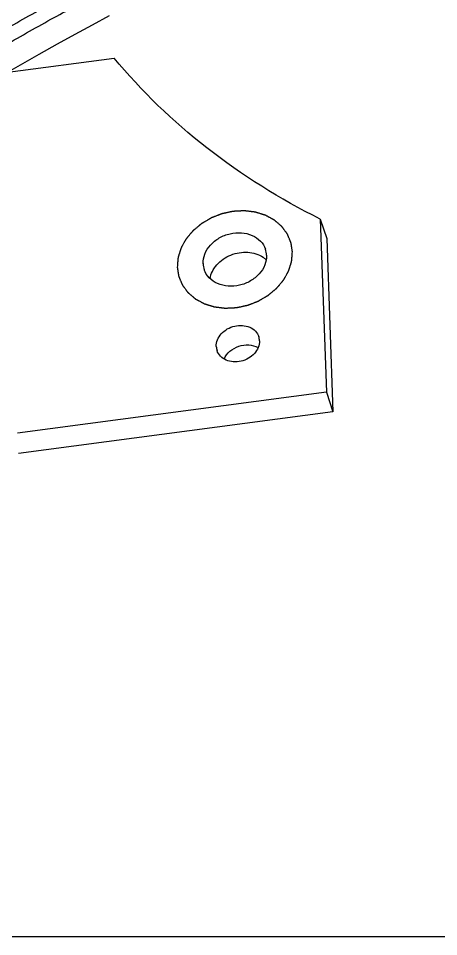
# Model space of a CAD drawing. Header units: millimetres. Extents: x 0 to 420, y 0 to 297.
# Drawn here: x 298.72 to 309.47, y 183.75 to 207.28 of the extents above; entities that cross this region are included whole.
import ezdxf

# ---------------------------------------------------------------- set-up
doc = ezdxf.new("R2010")
doc.units = ezdxf.units.MM
doc.header["$LTSCALE"] = 23.1
doc.layers.get('0').update_dxf_attribs({"linetype": 'CONTINUOUS'})
doc.styles.get("Standard").update_dxf_attribs({"font": 'txt', "width": 0.7})
doc.dimstyles.get("Standard").update_dxf_attribs({"dimtxt": 2.2, "dimasz": 1.8, "dimexe": 1.5, "dimexo": 0.5, "dimtad": 1, "dimdec": 1, "dimzin": 0, "dimdsep": 46, "dimtxsty": 'Standard', "dimblk": '_FILLED', "dimcen": 0.09, "dimclrt": 5, "dimazin": 0, "dimtp": 0.01, "dimtm": 0.01, "dimtfac": 1, "dimtdec": 1, "dimtofl": 0, "dimtmove": 0, "dimatfit": 3, "dimldrblk": '_FILLED', "dimfxl": 1, "dimtolj": 1, "dimtzin": 0, "dimarcsym": 0})

# ---------------------------------------------------------------- blocks, each defined once
blk = doc.blocks.new('_FILLED')
at = {"color": 0, "linetype": 'ByBlock'}
blk.add_solid([(0, 0), (-1, 0.167), (-1, -0.167)], dxfattribs=at)

msp = doc.modelspace()

# ---------------------------------------------------------------- linework, layer by layer
at = {"color": 7, "linetype": 'Continuous'}
for p, q in [((298.451, 205.901), (301.172, 206.262)), ((306.443, 202.136), (306.611, 201.637)), ((306.443, 202.136), (306.603, 197.698)), ((306.611, 201.637), (306.771, 197.198)), ((306.603, 197.698), (298.702, 196.65)), ((306.603, 197.698), (306.771, 197.198)), ((306.771, 197.198), (298.725, 196.131))]:
    msp.add_line(p, q, dxfattribs=at)
msp.add_line((210, 183.754), (414.085, 183.754))
msp.add_lwpolyline([(295.732, 204.215), (296.24, 204.547), (296.771, 204.886), (297.29, 205.208), (297.798, 205.516), (298.295, 205.81), (298.78, 206.091), (299.256, 206.361), (299.722, 206.621), (300.177, 206.871), (300.623, 207.113), (301.058, 207.349)], dxfattribs=at)
for centre, radius, start, end in [((304.626, 200.631), 0.636, 47.4376, 55.7164), ((304.518, 201.188), 0.553, 2.0976, 18.5065), ((304.003, 201.014), 0.553, 182.0976, 198.5065), ((304.514, 199.004), 0.377, 2.1152, 18.5512), ((304.162, 198.885), 0.377, 182.1152, 198.5512)]:
    msp.add_arc(centre, radius, start, end, dxfattribs=at)
for points, knots in [([(295.38, 205.145), (296.306, 205.757), (297.66, 206.593), (299.431, 207.591), (300.609, 208.231), (301.738, 208.842), (302.652, 209.368), (303.359, 209.825), (304.016, 210.292), (304.775, 210.914), (305.645, 211.764), (306.557, 212.792), (307.588, 214.089), (308.785, 215.708), (310.214, 217.669), (311.589, 219.49), (312.85, 221.049), (313.863, 222.229), (314.898, 223.35), (315.61, 224.056), (315.969, 224.397)], [0, 0, 0, 0, 0.116493, 0.166852, 0.213324, 0.257205, 0.301614, 0.32386, 0.345543, 0.386213, 0.426664, 0.473071, 0.530327, 0.600505, 0.68436, 0.78495, 0.839916, 0.894748, 0.948116, 1, 1, 1, 1]), ([(295.565, 204.845), (296.486, 205.456), (297.836, 206.288), (299.601, 207.283), (300.778, 207.923), (301.91, 208.535), (302.828, 209.063), (303.541, 209.524), (304.207, 209.997), (304.977, 210.626), (305.859, 211.487), (306.781, 212.523), (307.818, 213.827), (309.016, 215.447), (310.441, 217.403), (311.808, 219.215), (313.061, 220.766), (314.065, 221.939), (315.091, 223.053), (315.796, 223.756), (316.151, 224.094)], [0, 0, 0, 0, 0.116032, 0.16627, 0.212707, 0.256659, 0.301321, 0.32379, 0.345743, 0.38702, 0.428035, 0.474924, 0.532525, 0.602806, 0.686439, 0.786466, 0.841088, 0.895604, 0.948563, 1, 1, 1, 1]), ([(306.443, 202.136), (305.421, 202.646), (303.503, 203.842), (301.874, 205.413), (301.172, 206.262)], [0, 0, 0, 0, 0.509123, 1, 1, 1, 1]), ([(303.451, 200.993), (303.448, 201.077), (303.481, 201.254), (303.632, 201.486), (303.859, 201.666), (304.136, 201.775), (304.429, 201.8), (304.704, 201.736), (304.925, 201.589), (305.017, 201.441), (305.043, 201.364)], [0, 0, 0, 0, 0.115289, 0.239457, 0.371902, 0.508338, 0.642811, 0.770165, 0.888299, 1, 1, 1, 1]), ([(305.071, 201.208), (305.074, 201.125), (305.04, 200.948), (304.89, 200.716), (304.662, 200.536), (304.385, 200.427), (304.092, 200.402), (303.818, 200.466), (303.596, 200.613), (303.505, 200.761), (303.479, 200.838)], [0, 0, 0, 0, 0.115289, 0.239457, 0.371902, 0.508338, 0.642811, 0.770165, 0.888299, 1, 1, 1, 1]), ([(303.626, 200.609), (303.637, 200.673), (303.679, 200.802), (303.797, 200.973), (303.961, 201.117), (304.221, 201.256), (304.586, 201.32), (304.872, 201.233), (304.984, 201.156)], [0, 0, 0, 0, 0.115161, 0.236907, 0.364834, 0.496795, 0.758397, 1, 1, 1, 1]), ([(303.786, 198.871), (303.784, 198.929), (303.807, 199.049), (303.909, 199.207), (304.065, 199.33), (304.253, 199.404), (304.453, 199.421), (304.64, 199.378), (304.792, 199.277), (304.854, 199.176), (304.871, 199.124)], [0, 0, 0, 0, 0.115232, 0.239456, 0.371851, 0.508275, 0.642753, 0.770115, 0.888232, 1, 1, 1, 1]), ([(304.891, 199.018), (304.893, 198.961), (304.87, 198.84), (304.767, 198.682), (304.612, 198.56), (304.423, 198.485), (304.223, 198.468), (304.036, 198.512), (303.885, 198.612), (303.823, 198.713), (303.805, 198.766)], [0, 0, 0, 0, 0.115232, 0.239456, 0.371851, 0.508275, 0.642753, 0.770115, 0.888232, 1, 1, 1, 1]), ([(303.988, 198.549), (304.051, 198.702), (304.34, 198.941), (304.713, 198.925), (304.856, 198.842)], [0, 0, 0, 0, 0.500012, 1, 1, 1, 1])]:
    msp.add_open_spline(points, degree=3, knots=knots, dxfattribs=at)
at = {"color": 4, "linetype": 'Continuous'}
for points in [[(305.734, 201.296), (305.731, 201.316), (305.726, 201.345), (305.72, 201.385), (305.715, 201.414), (305.712, 201.439), (305.709, 201.458), (305.706, 201.473), (305.704, 201.488), (305.702, 201.5), (305.7, 201.51), (305.7, 201.516), (305.699, 201.521), (305.698, 201.524), (305.698, 201.528), (305.697, 201.53), (305.697, 201.531), (305.697, 201.532), (305.697, 201.533), (305.696, 201.534), (305.695, 201.536), (305.694, 201.539), (305.693, 201.542), (305.691, 201.547), (305.688, 201.552), (305.685, 201.562), (305.68, 201.573), (305.674, 201.587), (305.668, 201.6), (305.661, 201.619), (305.651, 201.641), (305.642, 201.664), (305.634, 201.683), (305.629, 201.696), (305.623, 201.71), (305.618, 201.721), (305.614, 201.73), (305.612, 201.736), (305.61, 201.741), (305.609, 201.744), (305.607, 201.747), (305.607, 201.749), (305.606, 201.75), (305.606, 201.751), (305.605, 201.752), (305.604, 201.753), (305.603, 201.755), (305.601, 201.757), (305.599, 201.76), (305.596, 201.764), (305.592, 201.769), (305.586, 201.777), (305.579, 201.787), (305.57, 201.8), (305.561, 201.812), (305.549, 201.828), (305.534, 201.848), (305.52, 201.868), (305.508, 201.885), (305.499, 201.897), (305.49, 201.909), (305.482, 201.919), (305.476, 201.927), (305.473, 201.932), (305.47, 201.936), (305.468, 201.939), (305.466, 201.942), (305.464, 201.944), (305.464, 201.945), (305.463, 201.945), (305.462, 201.946), (305.461, 201.947), (305.46, 201.948), (305.457, 201.951), (305.454, 201.953), (305.45, 201.957), (305.445, 201.961), (305.437, 201.968), (305.427, 201.976), (305.415, 201.987), (305.403, 201.997), (305.387, 202.011), (305.367, 202.028), (305.347, 202.045), (305.331, 202.059), (305.319, 202.069), (305.307, 202.079), (305.297, 202.088), (305.289, 202.095), (305.284, 202.099), (305.28, 202.102), (305.277, 202.105), (305.274, 202.107), (305.273, 202.109), (305.272, 202.11), (305.271, 202.11), (305.27, 202.111), (305.269, 202.111), (305.267, 202.112), (305.264, 202.114), (305.26, 202.116), (305.256, 202.119), (305.25, 202.122), (305.24, 202.127), (305.228, 202.133), (305.214, 202.141), (305.2, 202.149), (305.181, 202.159), (305.157, 202.172), (305.133, 202.185), (305.114, 202.195), (305.1, 202.203), (305.086, 202.21), (305.074, 202.217), (305.065, 202.222), (305.059, 202.225), (305.054, 202.228), (305.05, 202.23), (305.047, 202.231), (305.045, 202.232), (305.044, 202.233), (305.043, 202.233), (305.042, 202.234), (305.041, 202.234), (305.039, 202.235), (305.035, 202.236), (305.031, 202.237), (305.026, 202.239), (305.019, 202.241), (305.008, 202.244), (304.995, 202.248), (304.979, 202.253), (304.963, 202.258), (304.941, 202.265), (304.915, 202.273), (304.888, 202.282), (304.866, 202.288), (304.85, 202.293), (304.834, 202.298), (304.821, 202.303), (304.81, 202.306), (304.803, 202.308), (304.798, 202.31), (304.794, 202.311), (304.791, 202.312), (304.788, 202.313), (304.787, 202.313), (304.786, 202.313), (304.785, 202.313), (304.783, 202.314), (304.781, 202.314), (304.777, 202.314), (304.773, 202.315), (304.767, 202.316), (304.76, 202.317), (304.748, 202.318), (304.734, 202.32), (304.717, 202.322), (304.699, 202.324), (304.676, 202.327), (304.647, 202.33), (304.618, 202.334), (304.595, 202.337), (304.578, 202.339), (304.56, 202.341), (304.546, 202.343), (304.534, 202.344), (304.527, 202.345), (304.521, 202.346), (304.517, 202.346), (304.513, 202.347), (304.511, 202.347), (304.51, 202.347), (304.508, 202.347), (304.507, 202.347), (304.506, 202.347), (304.503, 202.347), (304.499, 202.347), (304.495, 202.347), (304.489, 202.346), (304.481, 202.346), (304.469, 202.345), (304.454, 202.345), (304.435, 202.344), (304.417, 202.343), (304.393, 202.342), (304.362, 202.34), (304.332, 202.339), (304.308, 202.337), (304.289, 202.336), (304.271, 202.336), (304.256, 202.335), (304.244, 202.334), (304.236, 202.334), (304.23, 202.334), (304.226, 202.333), (304.222, 202.333), (304.219, 202.333), (304.218, 202.333), (304.216, 202.333), (304.215, 202.333), (304.214, 202.332), (304.211, 202.332), (304.208, 202.331), (304.203, 202.33), (304.197, 202.329), (304.19, 202.327), (304.178, 202.325), (304.163, 202.321), (304.145, 202.318), (304.127, 202.314), (304.104, 202.309), (304.074, 202.302), (304.044, 202.296), (304.02, 202.291), (304.002, 202.287), (303.985, 202.283), (303.97, 202.28), (303.958, 202.277), (303.95, 202.276), (303.945, 202.274), (303.94, 202.273), (303.936, 202.273), (303.933, 202.272), (303.931, 202.272), (303.929, 202.271), (303.926, 202.27), (303.923, 202.268), (303.918, 202.266), (303.913, 202.264), (303.906, 202.262), (303.894, 202.257), (303.88, 202.252), (303.863, 202.245), (303.846, 202.238), (303.823, 202.229), (303.795, 202.218), (303.766, 202.207), (303.744, 202.199), (303.727, 202.192), (303.71, 202.185), (303.695, 202.18), (303.684, 202.175), (303.677, 202.173), (303.671, 202.17), (303.667, 202.169), (303.663, 202.167), (303.661, 202.166), (303.658, 202.166), (303.657, 202.164), (303.654, 202.163), (303.651, 202.161), (303.647, 202.159), (303.642, 202.156), (303.635, 202.152), (303.625, 202.146), (303.612, 202.138), (303.596, 202.129), (303.58, 202.12), (303.56, 202.107), (303.534, 202.092), (303.508, 202.077), (303.487, 202.065), (303.471, 202.056), (303.456, 202.046), (303.443, 202.039), (303.432, 202.033), (303.426, 202.029), (303.42, 202.026), (303.417, 202.023), (303.413, 202.022), (303.411, 202.02), (303.41, 202.019), (303.409, 202.019), (303.408, 202.018), (303.407, 202.017), (303.405, 202.016), (303.402, 202.013), (303.398, 202.01), (303.394, 202.006), (303.388, 202.002), (303.379, 201.994), (303.367, 201.984), (303.353, 201.973), (303.34, 201.961), (303.321, 201.946), (303.298, 201.926), (303.275, 201.907), (303.257, 201.892), (303.243, 201.88), (303.229, 201.869), (303.218, 201.859), (303.209, 201.851), (303.203, 201.846), (303.198, 201.843), (303.195, 201.84), (303.192, 201.837), (303.19, 201.836), (303.189, 201.835), (303.188, 201.834), (303.187, 201.833), (303.186, 201.832), (303.185, 201.83), (303.182, 201.827), (303.18, 201.824), (303.176, 201.82), (303.171, 201.814), (303.164, 201.805), (303.155, 201.794), (303.144, 201.781), (303.133, 201.768), (303.118, 201.751), (303.1, 201.729), (303.082, 201.707), (303.067, 201.689), (303.056, 201.676), (303.045, 201.663), (303.036, 201.652), (303.029, 201.644), (303.024, 201.638), (303.02, 201.634), (303.018, 201.63), (303.015, 201.628), (303.014, 201.626), (303.013, 201.625), (303.012, 201.624), (303.012, 201.623), (303.011, 201.622), (303.01, 201.62), (303.008, 201.617), (303.006, 201.613), (303.003, 201.608), (303, 201.602), (302.995, 201.593), (302.988, 201.581), (302.98, 201.566), (302.972, 201.552), (302.961, 201.533), (302.948, 201.509), (302.935, 201.485), (302.924, 201.466), (302.916, 201.451), (302.908, 201.437), (302.901, 201.425), (302.896, 201.415), (302.893, 201.409), (302.89, 201.405), (302.888, 201.401), (302.886, 201.398), (302.885, 201.396), (302.884, 201.395), (302.884, 201.394), (302.884, 201.393), (302.883, 201.392), (302.882, 201.389), (302.881, 201.386), (302.88, 201.383), (302.879, 201.378), (302.877, 201.371), (302.874, 201.361), (302.87, 201.349), (302.865, 201.334), (302.86, 201.319), (302.854, 201.298), (302.846, 201.273), (302.838, 201.248), (302.832, 201.228), (302.827, 201.213), (302.822, 201.198), (302.818, 201.185), (302.815, 201.175), (302.813, 201.169), (302.812, 201.164), (302.81, 201.16), (302.809, 201.157), (302.809, 201.155), (302.808, 201.154), (302.808, 201.153), (302.808, 201.152), (302.808, 201.151), (302.808, 201.148), (302.807, 201.145), (302.807, 201.141), (302.807, 201.136), (302.806, 201.13), (302.805, 201.119), (302.804, 201.106), (302.803, 201.091), (302.802, 201.075), (302.8, 201.055), (302.798, 201.029), (302.795, 200.998), (302.792, 200.957), (302.789, 200.926), (302.788, 200.905)], [(302.788, 200.905), (302.791, 200.886), (302.795, 200.856), (302.802, 200.817), (302.806, 200.788), (302.81, 200.763), (302.813, 200.743), (302.815, 200.729), (302.818, 200.714), (302.819, 200.702), (302.821, 200.692), (302.822, 200.686), (302.823, 200.681), (302.823, 200.677), (302.824, 200.674), (302.824, 200.672), (302.824, 200.671), (302.824, 200.67), (302.825, 200.669), (302.825, 200.668), (302.826, 200.666), (302.827, 200.663), (302.829, 200.66), (302.831, 200.655), (302.833, 200.649), (302.837, 200.64), (302.842, 200.629), (302.847, 200.615), (302.853, 200.601), (302.861, 200.583), (302.87, 200.56), (302.88, 200.537), (302.887, 200.519), (302.893, 200.505), (302.899, 200.492), (302.903, 200.48), (302.907, 200.471), (302.91, 200.466), (302.912, 200.461), (302.913, 200.458), (302.914, 200.455), (302.915, 200.453), (302.915, 200.452), (302.916, 200.451), (302.916, 200.45), (302.917, 200.449), (302.918, 200.447), (302.92, 200.445), (302.922, 200.442), (302.925, 200.438), (302.929, 200.432), (302.935, 200.424), (302.943, 200.414), (302.951, 200.402), (302.96, 200.39), (302.972, 200.374), (302.987, 200.353), (303.002, 200.333), (303.014, 200.317), (303.023, 200.305), (303.032, 200.293), (303.039, 200.283), (303.045, 200.274), (303.049, 200.269), (303.052, 200.265), (303.054, 200.262), (303.056, 200.26), (303.057, 200.258), (303.058, 200.257), (303.058, 200.256), (303.059, 200.256), (303.06, 200.255), (303.062, 200.253), (303.064, 200.251), (303.067, 200.249), (303.071, 200.245), (303.076, 200.241), (303.084, 200.234), (303.094, 200.225), (303.106, 200.215), (303.118, 200.205), (303.134, 200.191), (303.154, 200.174), (303.174, 200.157), (303.191, 200.143), (303.203, 200.133), (303.215, 200.122), (303.225, 200.114), (303.233, 200.107), (303.238, 200.103), (303.242, 200.099), (303.245, 200.097), (303.247, 200.094), (303.249, 200.093), (303.25, 200.092), (303.251, 200.091), (303.251, 200.091), (303.253, 200.09), (303.255, 200.089), (303.258, 200.088), (303.261, 200.086), (303.266, 200.083), (303.272, 200.08), (303.281, 200.075), (303.293, 200.068), (303.307, 200.061), (303.322, 200.053), (303.341, 200.043), (303.364, 200.03), (303.388, 200.017), (303.407, 200.007), (303.421, 199.999), (303.435, 199.991), (303.447, 199.985), (303.457, 199.98), (303.463, 199.977), (303.468, 199.974), (303.471, 199.972), (303.474, 199.971), (303.476, 199.969), (303.477, 199.969), (303.478, 199.968), (303.479, 199.968), (303.481, 199.968), (303.483, 199.967), (303.486, 199.966), (303.49, 199.965), (303.496, 199.963), (303.502, 199.961), (303.513, 199.957), (303.526, 199.953), (303.543, 199.948), (303.559, 199.943), (303.58, 199.937), (303.607, 199.928), (303.634, 199.92), (303.655, 199.913), (303.671, 199.908), (303.687, 199.903), (303.701, 199.899), (303.711, 199.896), (303.718, 199.894), (303.724, 199.892), (303.728, 199.891), (303.731, 199.89), (303.733, 199.889), (303.735, 199.889), (303.736, 199.888), (303.737, 199.888), (303.738, 199.888), (303.741, 199.888), (303.744, 199.887), (303.749, 199.887), (303.754, 199.886), (303.762, 199.885), (303.773, 199.884), (303.788, 199.882), (303.805, 199.88), (303.822, 199.878), (303.845, 199.875), (303.874, 199.871), (303.903, 199.868), (303.926, 199.865), (303.944, 199.863), (303.961, 199.861), (303.975, 199.859), (303.987, 199.858), (303.994, 199.857), (304, 199.856), (304.004, 199.856), (304.008, 199.855), (304.011, 199.855), (304.012, 199.855), (304.013, 199.854), (304.014, 199.855), (304.016, 199.855), (304.018, 199.855), (304.022, 199.855), (304.027, 199.855), (304.033, 199.855), (304.04, 199.856), (304.053, 199.856), (304.068, 199.857), (304.086, 199.858), (304.104, 199.859), (304.129, 199.86), (304.159, 199.862), (304.189, 199.863), (304.214, 199.864), (304.232, 199.865), (304.25, 199.866), (304.266, 199.867), (304.278, 199.867), (304.285, 199.868), (304.291, 199.868), (304.296, 199.868), (304.3, 199.869), (304.302, 199.869), (304.304, 199.869), (304.305, 199.869), (304.306, 199.869), (304.308, 199.869), (304.31, 199.87), (304.314, 199.871), (304.318, 199.872), (304.324, 199.873), (304.332, 199.875), (304.344, 199.877), (304.359, 199.88), (304.376, 199.884), (304.394, 199.888), (304.418, 199.893), (304.448, 199.9), (304.477, 199.906), (304.501, 199.911), (304.519, 199.915), (304.537, 199.919), (304.552, 199.922), (304.564, 199.924), (304.571, 199.926), (304.577, 199.927), (304.581, 199.928), (304.585, 199.929), (304.588, 199.93), (304.59, 199.93), (304.592, 199.931), (304.595, 199.932), (304.599, 199.934), (304.603, 199.935), (304.609, 199.937), (304.616, 199.94), (304.627, 199.945), (304.641, 199.95), (304.659, 199.957), (304.676, 199.963), (304.698, 199.972), (304.727, 199.983), (304.755, 199.994), (304.778, 200.003), (304.795, 200.01), (304.812, 200.016), (304.826, 200.022), (304.837, 200.026), (304.845, 200.029), (304.85, 200.031), (304.855, 200.033), (304.858, 200.034), (304.861, 200.035), (304.863, 200.036), (304.865, 200.037), (304.868, 200.039), (304.871, 200.041), (304.875, 200.043), (304.88, 200.046), (304.886, 200.05), (304.897, 200.056), (304.91, 200.064), (304.925, 200.073), (304.941, 200.082), (304.962, 200.094), (304.988, 200.11), (305.014, 200.125), (305.035, 200.137), (305.05, 200.146), (305.066, 200.155), (305.079, 200.163), (305.089, 200.169), (305.096, 200.173), (305.101, 200.176), (305.105, 200.178), (305.108, 200.18), (305.111, 200.181), (305.112, 200.182), (305.113, 200.183), (305.114, 200.184), (305.115, 200.184), (305.117, 200.186), (305.12, 200.189), (305.123, 200.191), (305.128, 200.195), (305.133, 200.2), (305.143, 200.208), (305.154, 200.217), (305.168, 200.229), (305.182, 200.241), (305.2, 200.256), (305.223, 200.275), (305.246, 200.295), (305.265, 200.31), (305.278, 200.322), (305.292, 200.333), (305.304, 200.343), (305.313, 200.35), (305.319, 200.355), (305.323, 200.359), (305.327, 200.362), (305.33, 200.364), (305.332, 200.366), (305.333, 200.367), (305.334, 200.368), (305.334, 200.369), (305.335, 200.37), (305.337, 200.372), (305.339, 200.374), (305.342, 200.378), (305.346, 200.382), (305.35, 200.388), (305.357, 200.396), (305.367, 200.407), (305.378, 200.42), (305.389, 200.433), (305.403, 200.451), (305.422, 200.473), (305.44, 200.495), (305.454, 200.512), (305.465, 200.525), (305.476, 200.538), (305.486, 200.549), (305.493, 200.558), (305.498, 200.564), (305.501, 200.568), (305.504, 200.571), (305.506, 200.574), (305.508, 200.576), (305.509, 200.577), (305.509, 200.578), (305.51, 200.579), (305.511, 200.58), (305.512, 200.582), (305.513, 200.585), (305.515, 200.589), (305.518, 200.593), (305.521, 200.599), (305.527, 200.609), (305.533, 200.621), (305.541, 200.635), (305.549, 200.65), (305.56, 200.669), (305.574, 200.693), (305.587, 200.717), (305.598, 200.736), (305.606, 200.75), (305.614, 200.765), (305.62, 200.777), (305.626, 200.786), (305.629, 200.792), (305.632, 200.797), (305.634, 200.801), (305.635, 200.804), (305.636, 200.806), (305.637, 200.807), (305.638, 200.808), (305.638, 200.809), (305.638, 200.81), (305.639, 200.812), (305.64, 200.815), (305.641, 200.819), (305.643, 200.824), (305.645, 200.83), (305.648, 200.84), (305.652, 200.853), (305.657, 200.868), (305.661, 200.883), (305.668, 200.903), (305.676, 200.928), (305.683, 200.953), (305.69, 200.974), (305.694, 200.989), (305.699, 201.004), (305.703, 201.016), (305.706, 201.026), (305.708, 201.033), (305.71, 201.038), (305.711, 201.041), (305.712, 201.044), (305.713, 201.047), (305.713, 201.048), (305.713, 201.049), (305.713, 201.05), (305.714, 201.051), (305.714, 201.053), (305.714, 201.057), (305.714, 201.06), (305.715, 201.066), (305.715, 201.072), (305.716, 201.082), (305.717, 201.095), (305.718, 201.111), (305.72, 201.126), (305.721, 201.147), (305.724, 201.173), (305.726, 201.203), (305.729, 201.245), (305.732, 201.276), (305.734, 201.296)]]:
    msp.add_open_spline(points, degree=3, knots=[0, 0, 0, 0, 0.015625, 0.023438, 0.03125, 0.039062, 0.042969, 0.046875, 0.050781, 0.054688, 0.056641, 0.058594, 0.05957, 0.060547, 0.061523, 0.062012, 0.062256, 0.0625, 0.062744, 0.062988, 0.063477, 0.064453, 0.06543, 0.066406, 0.068359, 0.070312, 0.074219, 0.078125, 0.082031, 0.085938, 0.09375, 0.101562, 0.105469, 0.109375, 0.113281, 0.117188, 0.119141, 0.121094, 0.12207, 0.123047, 0.124023, 0.124512, 0.124756, 0.125, 0.125244, 0.125488, 0.125977, 0.126953, 0.12793, 0.128906, 0.130859, 0.132812, 0.136719, 0.140625, 0.144531, 0.148438, 0.15625, 0.164062, 0.167969, 0.171875, 0.175781, 0.179688, 0.181641, 0.183594, 0.18457, 0.185547, 0.186523, 0.187012, 0.187256, 0.1875, 0.187744, 0.187988, 0.188477, 0.189453, 0.19043, 0.191406, 0.193359, 0.195312, 0.199219, 0.203125, 0.207031, 0.210938, 0.21875, 0.226562, 0.230469, 0.234375, 0.238281, 0.242188, 0.244141, 0.246094, 0.24707, 0.248047, 0.249023, 0.249512, 0.249756, 0.25, 0.250244, 0.250488, 0.250977, 0.251953, 0.25293, 0.253906, 0.255859, 0.257812, 0.261719, 0.265625, 0.269531, 0.273438, 0.28125, 0.289062, 0.292969, 0.296875, 0.300781, 0.304688, 0.306641, 0.308594, 0.30957, 0.310547, 0.311523, 0.312012, 0.312256, 0.3125, 0.312744, 0.312988, 0.313477, 0.314453, 0.31543, 0.316406, 0.318359, 0.320312, 0.324219, 0.328125, 0.332031, 0.335938, 0.34375, 0.351562, 0.355469, 0.359375, 0.363281, 0.367188, 0.369141, 0.371094, 0.37207, 0.373047, 0.374023, 0.374512, 0.374756, 0.375, 0.375244, 0.375488, 0.375977, 0.376953, 0.37793, 0.378906, 0.380859, 0.382812, 0.386719, 0.390625, 0.394531, 0.398438, 0.40625, 0.414062, 0.417969, 0.421875, 0.425781, 0.429688, 0.431641, 0.433594, 0.43457, 0.435547, 0.436523, 0.437012, 0.437256, 0.4375, 0.437744, 0.437988, 0.438477, 0.439453, 0.44043, 0.441406, 0.443359, 0.445312, 0.449219, 0.453125, 0.457031, 0.460938, 0.46875, 0.476562, 0.480469, 0.484375, 0.488281, 0.492188, 0.494141, 0.496094, 0.49707, 0.498047, 0.499023, 0.499512, 0.499756, 0.5, 0.500244, 0.500488, 0.500977, 0.501953, 0.50293, 0.503906, 0.505859, 0.507812, 0.511719, 0.515625, 0.519531, 0.523438, 0.53125, 0.539062, 0.542969, 0.546875, 0.550781, 0.554688, 0.556641, 0.558594, 0.55957, 0.560547, 0.561523, 0.562012, 0.5625, 0.562988, 0.563477, 0.564453, 0.56543, 0.566406, 0.568359, 0.570312, 0.574219, 0.578125, 0.582031, 0.585938, 0.59375, 0.601562, 0.605469, 0.609375, 0.613281, 0.617188, 0.619141, 0.621094, 0.62207, 0.623047, 0.624023, 0.624512, 0.625, 0.625488, 0.625977, 0.626953, 0.62793, 0.628906, 0.630859, 0.632812, 0.636719, 0.640625, 0.644531, 0.648438, 0.65625, 0.664062, 0.667969, 0.671875, 0.675781, 0.679688, 0.681641, 0.683594, 0.68457, 0.685547, 0.686523, 0.687012, 0.687256, 0.6875, 0.687744, 0.687988, 0.688477, 0.689453, 0.69043, 0.691406, 0.693359, 0.695312, 0.699219, 0.703125, 0.707031, 0.710938, 0.71875, 0.726562, 0.730469, 0.734375, 0.738281, 0.742188, 0.744141, 0.746094, 0.74707, 0.748047, 0.749023, 0.749512, 0.749756, 0.75, 0.750244, 0.750488, 0.750977, 0.751953, 0.75293, 0.753906, 0.755859, 0.757812, 0.761719, 0.765625, 0.769531, 0.773438, 0.78125, 0.789062, 0.792969, 0.796875, 0.800781, 0.804688, 0.806641, 0.808594, 0.80957, 0.810547, 0.811523, 0.812012, 0.812256, 0.8125, 0.812744, 0.812988, 0.813477, 0.814453, 0.81543, 0.816406, 0.818359, 0.820312, 0.824219, 0.828125, 0.832031, 0.835938, 0.84375, 0.851562, 0.855469, 0.859375, 0.863281, 0.867188, 0.869141, 0.871094, 0.87207, 0.873047, 0.874023, 0.874512, 0.874756, 0.875, 0.875244, 0.875488, 0.875977, 0.876953, 0.87793, 0.878906, 0.880859, 0.882812, 0.886719, 0.890625, 0.894531, 0.898438, 0.90625, 0.914062, 0.917969, 0.921875, 0.925781, 0.929688, 0.931641, 0.933594, 0.93457, 0.935547, 0.936523, 0.937012, 0.937256, 0.9375, 0.937744, 0.937988, 0.938477, 0.939453, 0.94043, 0.941406, 0.943359, 0.945312, 0.949219, 0.953125, 0.957031, 0.960938, 0.96875, 0.976562, 0.984375, 1, 1, 1, 1], dxfattribs=at)

# ---------------------------------------------------------------- leaders
at = {"annotation_type": 0, "has_hookline": 1, "hookline_direction": 1, "text_width": 25.113}
msp.add_leader([(303.371, 210.654), (275.198, 192.289), (273.398, 192.289)], dimstyle='Standard', override={"dimgap": 0.625, "dimtad": 0}, dxfattribs=at)

doc.saveas('drawing.dxf')
